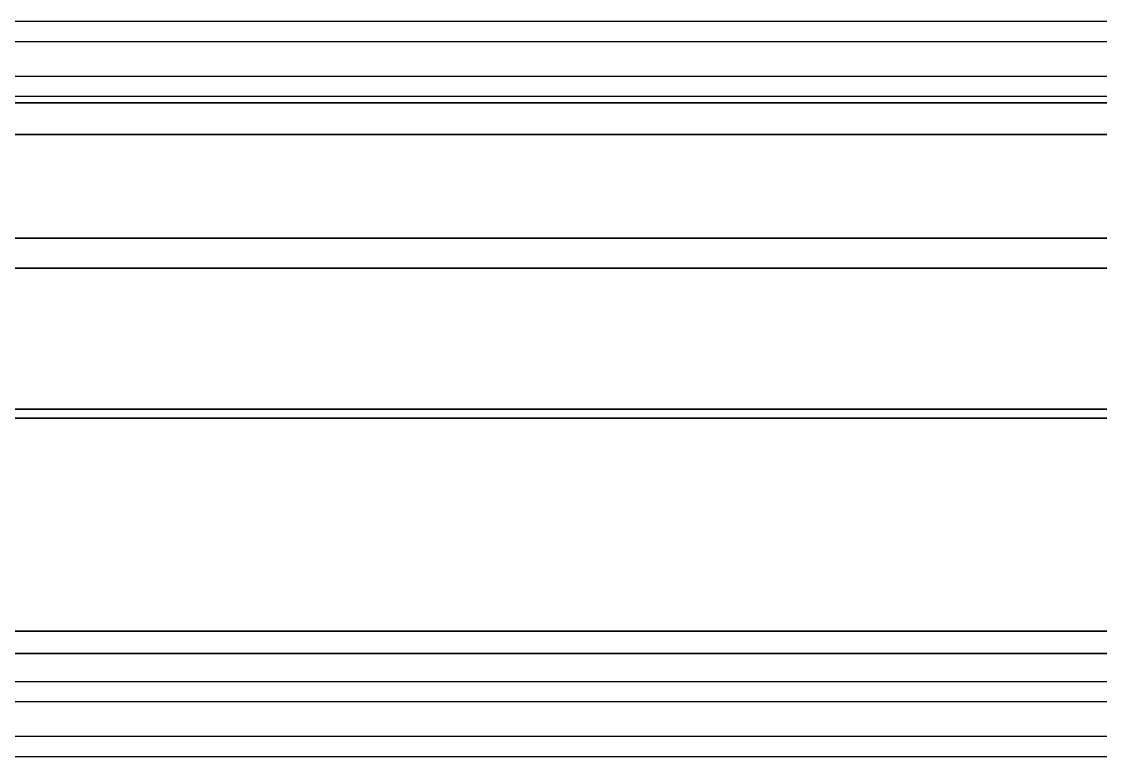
# Model space of a CAD drawing. Extents: x -3500 to 3500, y -3500 to 3500.
# Drawn here: x -1451.5 to -1124.9, y 413.2 to 635.8 of the extents above; entities that cross this region are included whole.
import ezdxf

# ---------------------------------------------------------------- set-up
doc = ezdxf.new("R2010")
doc.units = 0
for name, color, linetype in [('L5D0', 3, 'CONTINUOUS'), ('L5D100', 7, 'CONTINUOUS'), ('L5D11', 2, 'CONTINUOUS')]:
    doc.layers.add(name, color=color, linetype=linetype)

# ---------------------------------------------------------------- blocks, each defined once
blk = doc.blocks.new('ground_main_5')
at = {"layer": 'L5D0'}
for points in [[(-641.459, 635.82), (-1550.2225, 635.82)], [(-1550.2225, 613.18), (-641.459, 613.18)], [(357.5455, 611.149), (-1568.5735, 611.149)], [(-1568.5735, 611.149), (357.5455, 611.149)], [(396.665, 570.2155), (-1623.469, 570.2155)], [(-1623.469, 570.2155), (396.665, 570.2155)], [(1694.657, 515.6925), (-1634.043, 515.6925)], [(-1634.043, 515.6925), (1694.657, 515.6925)], [(1699.8735, 444.347), (-1587.079, 444.347)], [(-1550.2225, 413.18), (-792.5135, 413.18)], [(-792.5135, 435.82), (-1550.2225, 435.82)], [(-1587.079, 444.347), (1699.8735, 444.347)]]:
    blk.add_lwpolyline(points, dxfattribs=at)
blk = doc.blocks.new('TOP_main_5_Cheese_100')
at = {"layer": 'L5D100'}
for points in [[(-641.459, 635.82), (-1550.2225, 635.82)], [(-1550.2225, 613.18), (-641.459, 613.18)], [(363.6645, 601.5685), (-1592.813, 601.5685)], [(-1592.813, 601.5685), (363.6645, 601.5685)], [(-262.5, 561.1435), (-1627.848, 561.1435)], [(-1627.848, 561.1435), (-262.5, 561.1435)], [(1692.987, 518.4305), (-1634.13, 518.4305)], [(-1634.13, 518.4305), (1692.987, 518.4305)], [(-262.5, 451.1325), (-1598.5495, 451.1325)], [(-792.5135, 435.82), (-1550.2225, 435.82)], [(-1598.5495, 451.1325), (-262.5, 451.1325)], [(-1550.2225, 413.18), (-792.5135, 413.18)]]:
    blk.add_lwpolyline(points, dxfattribs=at)
blk = doc.blocks.new('TOP_main_5')
at = {"layer": 'L5D11'}
for points in [[(-1550.2225, 629.82), (-792.5135, 629.82)], [(-792.5135, 619.18), (-1550.2225, 619.18)], [(-1550.2225, 429.82), (-792.5135, 429.82)], [(-792.5135, 419.18), (-1550.2225, 419.18)]]:
    blk.add_lwpolyline(points, dxfattribs=at)
for name in ['ground_main_5', 'TOP_main_5_Cheese_100']:
    blk.add_blockref(name, (0, 0))
blk = doc.blocks.new('TOP_main')
blk.add_blockref('TOP_main_5', (0, 0))

msp = doc.modelspace()

# ---------------------------------------------------------------- block references
msp.add_blockref('TOP_main', (0, 0))

doc.saveas('drawing.dxf')
